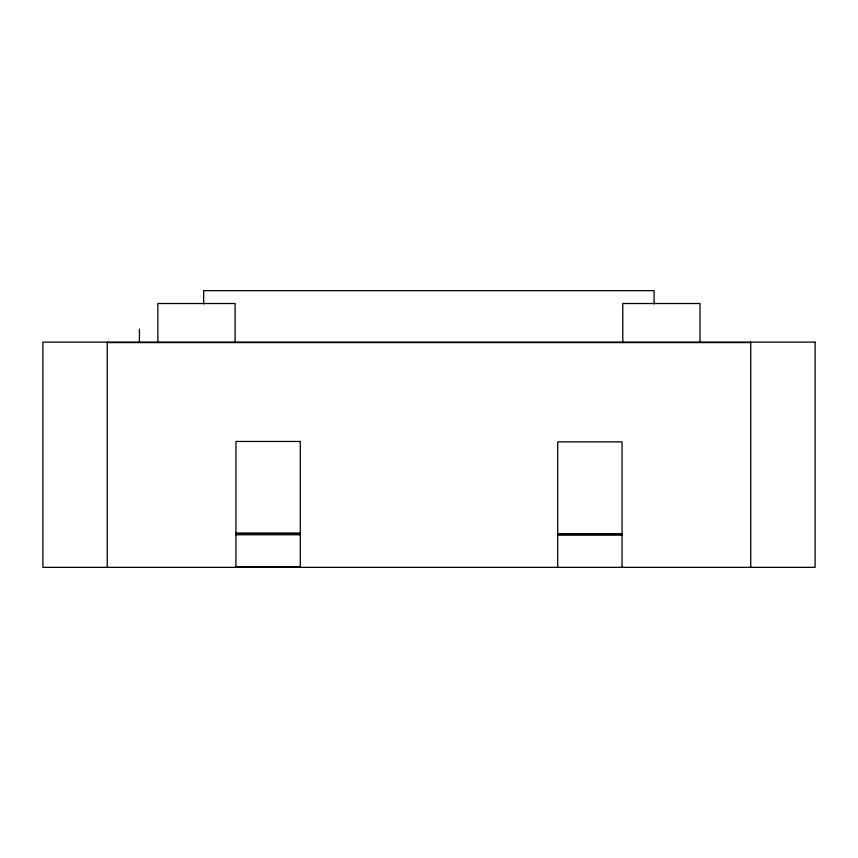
<?xml version="1.0" encoding="UTF-8"?>
<svg xmlns="http://www.w3.org/2000/svg" width="858" height="858" viewBox="0 0 858 858"><rect width="100%" height="100%" fill="white"/><g stroke="black" fill="none" stroke-linecap="round" stroke-linejoin="round"><path stroke-width="1.29" d="M139.425 329.257L139.425 342.578M107.25 342.578L750.75 342.578M235.95 533.215L300.3 533.215M235.95 533.429L300.3 533.429M557.7 533.633L622.05 533.633M557.7 533.848L622.05 533.848M235.95 534.759L300.3 534.759M557.7 535.178L622.05 535.178M235.95 566.795L300.3 566.795M750.75 342.127L750.75 567.352M700.01 342.578L700.01 303.517L622.79 303.517L622.79 342.578M654.107 303.968L654.107 290.647L203.657 290.647L203.657 303.968M622.05 567.352L622.05 441.87L557.7 441.87L557.7 567.352M235.092 342.578L235.092 303.517L157.872 303.517L157.872 342.578M107.25 342.127L107.25 567.352M815.1 342.127L42.9 342.127L42.9 567.352L815.1 567.352L815.1 342.127M300.3 441.452L235.95 441.452L235.95 566.934L300.3 566.934L300.3 441.452"/></g></svg>
